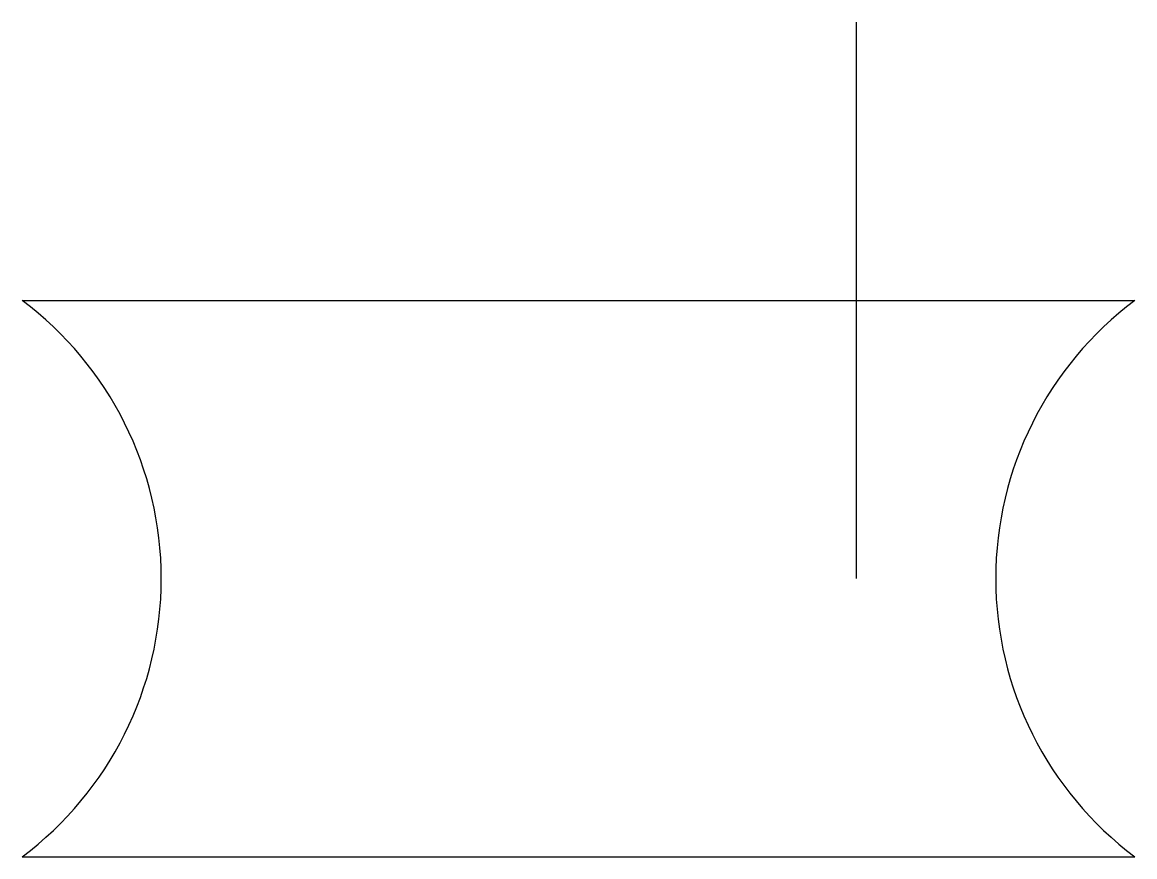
# Model space of a CAD drawing. Header units: millimetres. Extents: x 48.5 to 68.5, y -258.4 to -243.4.
import ezdxf

# ---------------------------------------------------------------- set-up
doc = ezdxf.new("R2010")
doc.units = ezdxf.units.MM
doc.linetypes.add('K5LT_BASIC', pattern=[0])

msp = doc.modelspace()

# ---------------------------------------------------------------- linework, layer by layer
at = {"color": 1, "linetype": 'K5LT_BASIC'}
for p, q in [((63.538, -253.351), (63.538, -243.351)), ((48.538, -248.351), (68.538, -248.351)), ((48.538, -258.351), (68.538, -258.351))]:
    msp.add_line(p, q, dxfattribs=at)
for centre, start, end in [((44.788, -253.351), 306.8699, 53.1301), ((72.288, -253.351), 126.8699, 233.1301)]:
    msp.add_arc(centre, 6.25, start, end, dxfattribs=at)

doc.saveas('drawing.dxf')
